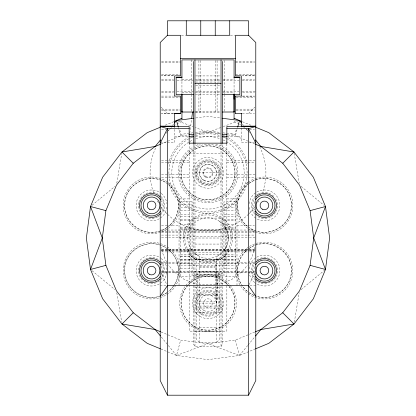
<?xml version="1.0" encoding="UTF-8"?>
<svg xmlns="http://www.w3.org/2000/svg" width="416" height="416" viewBox="0 0 416 416"><rect width="100%" height="100%" fill="white"/><g stroke="black" fill="none" stroke-linecap="round" stroke-linejoin="round"><path stroke-width="0.31" stroke-dasharray="2.08 1.56" d="M196.414 281.434L199.311 284.331L216.788 284.331L216.788 259.215M217.823 285.069L218.15 272.636L197.881 272.636L197.881 285.069M197.881 285.324L197.881 303.108L216.694 303.108L216.694 294.84L217.318 285.324M217.36 284.69L218.15 272.636M216.694 303.108L217.792 286.348M189.774 133.234L191.537 119.735M116.782 183.232L121.784 153.265M294.325 322.088L299.218 292.755M223.106 132.834L235.019 134.389L236.335 129.464M160.956 349.029L176.519 355.477L180.643 340.096L208 343.694L239.481 355.477L255.044 349.029M254.92 143.998L235.357 135.897L237.666 127.28M249.122 284.617L254.914 273.021M193.518 143.754L193.518 344.1L194.969 346.627L221.031 346.627L222.482 344.1L222.482 143.754M173.04 286.64L170.695 289.697L167.638 292.042M173.43 286.135C181.776 275.382 179.504 258.112 168.657 249.886M187.704 285.558C172.24 301.881 185.671 330.814 208 330.2C229.538 331.074 243.49 302.78 229.076 286.572M188.094 285.048C198.255 273.026 219.211 273.416 228.686 286.068M165.833 133.484L167.887 130.988M168.303 130.489L169.946 128.492M172.411 125.497L173.644 124.004M168.303 345.498L176.519 355.477L208 359.622L239.481 355.477L247.697 345.498M248.113 344.999L254.686 337.017M222.482 310.71L221.031 312.224L194.969 312.224L193.518 310.71M216.788 342.248L219.586 339.326L219.586 258.055C212.451 262.018 203.549 262.018 196.414 258.055L196.414 339.326L199.311 342.248L216.788 342.248L216.788 256.677L222.388 252.382A20.348 20.348 0 0 0 225.618 227.822L222.617 223.912L218.124 220.459M216.788 284.331L219.586 281.434M193.518 275.761L194.969 274.295L221.031 274.295L222.482 275.761M222.482 272.735L221.031 274.191L194.969 274.191L193.518 272.735M248.544 113.469L254.878 107.136M193.518 219.523L194.969 218.078L221.031 218.078L222.482 219.513M193.518 277.971L194.969 276.52L221.031 276.52L222.482 277.971M222.482 306.576L221.031 308.022L194.969 308.022L193.518 306.576M92.014 205.28L114.962 186.378M301.038 289.614L324.984 269.885M167.133 227.276C150.68 240.49 123.718 226.387 124.524 205.416C123.651 183.877 151.944 169.926 168.147 184.335M167.638 226.881C181.563 217.563 182.088 194.709 168.657 184.73M248.362 183.945C234.437 193.268 233.912 216.117 247.343 226.101M248.867 183.555C265.32 170.336 292.282 184.439 291.476 205.416C292.349 226.954 264.056 240.9 247.853 226.491M167.133 292.432L165.095 293.998L162.131 295.225M221.031 258.757L225.404 255.398M248.362 249.106C237.058 256.823 234.135 273.879 241.79 285.116M248.867 248.716C265.32 235.498 292.282 249.6 291.476 270.572C291.876 288.116 272.808 302.229 256.24 296.208M165.147 125.221L173.529 121.748M181.938 121.477L179.041 122.678A57.918 57.918 0 0 0 175.313 125.024M161.08 143.998L180.643 135.897L188.276 134.888M221.031 283.873L231.889 279.375L241.79 271.783A47.783 47.783 0 0 0 247.385 265.049M176.519 355.477L208 343.694L235.357 340.096L254.92 331.989M193.409 136.864L189.831 138.221A39.094 39.094 0 0 1 191.516 137.384M220.714 127.535L208 132.293L195.276 133.968M223.132 126.63L237.666 121.191M195.796 117.972L208 116.366L220.204 117.972M192.899 132.818L180.981 134.389L179.665 129.464M195.4 132.491L207.906 130.848L220.574 132.501M195.582 112.003L200.772 111.987L200.767 84.334M181.428 35.282L185.619 35.282M230.381 35.282L234.572 35.282M161.486 61.365L180.487 61.365M235.513 61.365L254.514 61.365M161.486 62.816L180.487 62.816M235.513 62.816L254.514 62.816M161.486 74.396L179.858 74.396M235.513 74.396L254.514 74.396M195.603 75.925L220.397 75.925M161.476 79.451L173.436 79.451M181.938 79.44L192.878 79.44M195.452 79.44L220.548 79.44M223.122 79.44L234.062 79.44M242.564 79.451L254.524 79.451M161.507 80.174L173.779 80.174M177.008 80.174L193.149 80.174M195.733 80.174L220.267 80.174M222.851 80.174L238.992 80.174M242.221 80.174L254.493 80.174M195.603 82.046L220.397 82.046M195.603 85.27L221.031 85.27M161.507 91.754L173.779 91.754M177.008 91.754L193.149 91.754M195.733 91.754L220.267 91.754M222.851 91.754L238.992 91.754M242.221 91.754L255.783 91.754M161.476 92.482L173.436 92.482M181.938 92.472L192.878 92.472M195.452 92.472L220.548 92.472M223.122 92.472L234.062 92.472M242.564 92.482L254.524 92.482M195.452 94.645L220.548 94.645M161.476 96.096L173.436 96.117M242.564 96.117L254.524 96.117L242.564 96.096M161.486 97.568L180.487 97.568M236.163 97.568L254.519 97.568M161.486 109.148L180.487 109.148M236.163 109.148L254.519 109.148M161.486 110.599L180.487 110.599M236.163 110.599L254.519 110.599M195.302 111.987L220.73 111.987M195.452 112.024L220.548 112.024M173.436 113.469L161.476 113.469L173.664 113.516M242.336 113.469L254.524 113.469M161.476 129.397L166.514 129.397M249.486 129.397L254.524 129.397M174.699 136.635L188.531 136.635M195.39 136.635L220.61 136.635M226.855 136.635L241.301 136.635M160.217 142.475L174.699 142.475L174.699 125.887M254.524 142.428L241.301 142.428L241.301 127.364M189.176 153.504L226.855 153.504M161.507 160.347L167.939 160.347M168.584 160.347L189.176 160.347M226.855 160.347L248.711 160.347M249.356 160.347L255.783 160.347M161.507 162.692L167.939 162.692M168.584 162.692L189.176 162.692M226.855 162.692L247.426 162.692M248.066 162.692L254.498 162.692M194.969 172.838L221.031 172.838A13.031 13.031 0 0 0 201.484 161.548A13.031 13.031 0 0 0 201.484 184.122A13.031 13.031 0 0 0 221.031 172.838M161.507 174.829L167.939 174.829M168.584 174.829L189.176 174.829M226.855 174.829L248.711 174.829M249.356 174.829L255.783 174.829M161.507 177.169L167.939 177.169M168.584 177.169L189.176 177.169M226.855 177.169L247.426 177.169M248.066 177.169L254.498 177.169M189.176 198.9L179.041 198.9L179.041 285.776M226.855 198.9L236.99 198.9L236.99 285.776M180.487 204.693L192.072 204.693M223.959 204.693L235.539 204.693M180.487 207.589L192.072 207.589M223.959 207.589L235.539 207.589M180.487 210.48L192.072 210.48M223.959 210.48L235.539 210.48M180.487 214.167L192.072 214.167M223.959 214.167L235.539 214.167M180.487 216.492L192.072 216.492M223.959 216.492L235.539 216.492M180.487 219.17L192.072 219.185M223.959 219.185L235.539 219.17M180.487 220.589L192.072 220.589M223.959 220.589L235.539 220.589M193.518 223.818L190.627 223.818L190.627 258.274L193.518 258.274M222.482 223.818L225.373 223.818L225.373 258.274L222.482 258.274M180.487 224.682L192.072 224.682M223.959 224.682L235.539 224.682M161.517 225.685L168.007 225.685M168.657 225.685L179.041 225.685M236.99 225.685L248.654 225.685M249.304 225.685L254.488 225.685M180.487 227.136L192.072 227.136M223.959 227.136L235.539 227.136M180.487 228.582L192.072 228.582M223.959 228.582L235.539 228.582M180.487 229.289L192.072 229.289M193.518 229.289L222.482 229.289M223.959 229.289L235.539 229.289M160.217 230.032L254.493 230.032M194.969 230.318L221.031 230.318M161.507 231.634L167.939 231.634M168.584 231.634L189.176 231.634M226.855 231.634L248.711 231.634M249.356 231.634L255.783 231.634M190.627 231.712L225.373 231.712M161.507 232.357L167.965 232.357M168.61 232.357L248.68 232.357M249.324 232.357L254.493 232.357M161.507 235.087L167.939 235.087M168.584 235.087L189.176 235.087M226.855 235.087L247.426 235.087M248.066 235.087L254.498 235.087M189.176 236.21L226.855 236.21M161.507 237.432L167.939 237.432M168.584 237.432L189.176 237.432M226.855 237.432L248.711 237.432M249.356 237.432L255.783 237.432M179.041 237.994L189.176 237.994M226.855 237.994L236.99 237.994M194.969 238.02L221.031 238.02M194.969 244.067L221.031 244.067M161.507 249.569L167.965 249.579M168.584 249.569L255.783 249.579M161.507 249.73L167.965 249.73M168.61 249.73L248.68 249.73M249.324 249.73L254.493 249.73M161.517 250.302L168.007 250.302M168.657 250.302L179.041 250.302M180.487 250.302L192.072 250.302M193.518 250.302L222.482 250.302M223.959 250.302L235.539 250.302M236.99 250.302L248.654 250.302M249.304 250.302L254.488 250.302M190.627 250.375L225.373 250.375M161.507 250.458L167.939 250.458M168.584 250.458L189.176 250.458M226.855 250.458L248.711 250.458M249.356 250.458L255.783 250.458M180.487 251.748L192.072 251.748M223.959 251.748L235.539 251.748M161.507 251.909L167.939 251.909M168.584 251.909L189.176 251.909M226.855 251.909L248.711 251.909M249.356 251.909L254.498 251.909M194.969 252.632L221.031 252.632M180.487 254.644L192.072 254.644M223.959 254.644L235.539 254.644M194.969 254.836L221.031 254.836M180.487 256.095L192.072 256.095M223.959 256.095L235.539 256.095M180.487 256.818L192.072 256.818M223.959 256.818L235.539 256.818M189.176 259.376L226.855 259.376M180.487 259.496L192.072 259.496M223.959 259.496L235.539 259.496M194.969 259.553L221.031 259.553M180.487 259.714L192.072 259.714M223.959 259.714L235.539 259.714M194.969 259.844L221.031 259.844M180.487 260.853L192.072 260.853M223.959 260.853L235.539 260.853M199.326 262.018L215.249 262.018L215.249 301.288L199.326 301.288M161.517 262.621L168.007 262.621M168.657 262.621L179.041 262.621M180.487 262.621L192.072 262.61M223.959 262.621L235.539 262.61M236.99 262.621L247.359 262.621M248.004 262.621L254.488 262.621M161.507 263.344L167.965 263.344M168.61 263.344L248.68 263.344M249.324 263.344L254.493 263.344M180.487 263.593L192.072 263.593M223.959 263.593L235.539 263.593M189.176 265.169L226.855 265.169M180.487 265.507L192.072 265.507M223.959 265.507L235.539 265.507M199.326 266.282L215.249 266.282M199.326 267.805L215.249 267.805M180.487 268.403L192.072 268.403M223.959 268.403L235.539 268.403M161.507 271.3L167.965 271.3M168.61 271.3L248.68 271.3M249.324 271.3L254.493 271.3M194.969 271.362L221.031 271.362M199.326 271.939L215.249 271.939M161.507 272.028L167.965 272.028M168.61 272.028L248.68 272.028M249.324 272.028L254.493 272.028M161.517 272.756L168.007 272.756M168.657 272.756L179.041 272.756M180.487 272.756L192.072 272.756M223.959 272.756L235.539 272.756M236.99 272.756L247.359 272.756M248.004 272.756L254.488 272.756M194.969 275.808L221.031 275.808M160.217 285.776L166.031 285.776M249.969 285.776L255.783 285.776M194.969 287.295L221.031 287.295M197.881 294.84L216.694 294.84M199.326 295.771L215.249 295.771M199.311 306.046L216.788 306.046M199.311 327.766L216.788 327.766M194.969 331.552L221.031 331.552M231.338 133.905L235.019 134.389M220.724 133.968L208 132.293L195.286 127.535M227.724 134.888L235.357 135.897M178.334 121.191L192.868 126.63M222.591 136.864L226.169 138.221A39.094 39.094 0 0 0 224.484 137.384M242.471 121.748L250.853 125.221M234.062 121.477L236.959 122.678A57.918 57.918 0 0 1 239.106 123.978M253.869 295.225L250.905 293.998L247.853 291.652M194.969 283.873L184.111 279.375L174.21 271.783A47.783 47.783 0 0 1 168.615 265.049M161.08 331.989L180.643 340.096M247.343 291.262L245.305 289.697L242.18 285.626M193.684 252.309L199.311 256.63L199.311 342.248M190.596 255.398L194.969 258.757M168.147 249.496C151.944 235.087 123.651 249.033 124.524 270.572C124.124 288.116 143.192 302.229 159.76 296.208A26.931 26.931 0 0 1 124.914 266.739A26.931 26.931 0 0 1 166.66 248.264M301.038 186.378L323.986 205.28M92.014 270.707L114.962 289.614M161.122 107.182L167.456 113.516M242.356 124.004L243.589 125.497M246.054 128.492L247.697 130.489M248.113 130.988L250.167 133.484M161.314 337.017L167.887 344.999M160.508 271.861L166.878 284.617M178.334 127.28L180.643 135.897M235.357 340.096L239.481 355.477M294.216 153.265L299.218 183.232M116.782 292.755L121.675 322.088M224.333 60.538L224.344 93.98M224.344 94.624L224.349 111.342M217.095 60.538L217.1 82.404M217.1 83.044L217.11 111.987M215.238 60.538L215.244 83.689M215.249 84.334L215.254 111.987M200.762 60.538L200.767 83.689M198.905 60.538L198.91 82.404M198.91 83.044L198.921 111.987M191.667 59.894L191.677 93.98M191.677 94.624L191.677 111.342M234.062 77.912L234.062 94.406M226.855 143.759L226.855 331.136L189.176 331.136L189.176 143.759M221.031 143.858L221.031 346.627M194.969 143.858L194.969 346.627M181.938 77.912L181.938 94.406M254.862 247.328A47.783 47.783 0 0 1 249.382 261.888M166.618 261.888A47.783 47.783 0 0 1 161.138 247.328M215.722 144.024A29.827 29.827 0 0 1 232.435 189.946A29.827 29.827 0 0 1 183.565 189.946A29.827 29.827 0 0 1 200.278 144.024M226.72 138.512A39.094 39.094 0 0 1 238.15 197.725A39.094 39.094 0 0 1 177.85 197.725A39.094 39.094 0 0 1 189.28 138.512M195.624 135.751A39.094 39.094 0 0 1 220.376 135.751M223.148 139.958A36.197 36.197 0 0 1 236.428 195.244A36.197 36.197 0 0 1 179.572 195.244A36.197 36.197 0 0 1 192.852 139.958M195.754 138.772A36.197 36.197 0 0 1 220.246 138.772M259.657 146.64A57.918 57.918 0 0 1 262.428 192.634M258.773 200.704A57.918 57.918 0 0 1 257.52 202.873M254.712 207.08A57.918 57.918 0 0 1 248.955 213.793M248.508 214.23A57.918 57.918 0 0 1 167.492 214.23M167.045 213.793A57.918 57.918 0 0 1 161.288 207.08M158.48 202.873A57.918 57.918 0 0 1 157.227 200.704M153.572 192.634A57.918 57.918 0 0 1 156.343 146.64M167.492 131.44A57.918 57.918 0 0 1 172.24 127.275M239.637 124.322A57.918 57.918 0 0 1 240.687 125.024M243.76 127.275A57.918 57.918 0 0 1 245.721 128.887M246.199 129.303A57.918 57.918 0 0 1 248.508 131.44M247.463 182.13A40.544 40.544 0 0 1 168.537 182.13M168.537 163.545A40.544 40.544 0 0 1 187.73 137.727M191.62 135.751A40.544 40.544 0 0 1 192.774 135.262M195.723 134.196A40.544 40.544 0 0 1 220.277 134.196M223.226 135.262A40.544 40.544 0 0 1 224.38 135.751M228.27 137.727A40.544 40.544 0 0 1 247.463 163.545M166.915 272.298A15.439 15.439 0 0 1 160.264 283.332M159.292 283.946A15.439 15.439 0 0 1 139.381 280.051A15.439 15.439 0 0 1 140.52 259.792A15.439 15.439 0 0 1 160.737 258.149M161.2 258.502A15.439 15.439 0 0 1 166.998 270M168.724 249.808A26.931 26.931 0 0 1 174.231 285.126M173.878 285.662A26.931 26.931 0 0 1 168.724 291.335M166.66 292.88A26.931 26.931 0 0 1 160.373 296.026M160.784 261.357A13.031 13.031 0 0 1 161.179 279.38M159.505 280.914A13.031 13.031 0 0 1 142.766 280.181M142.355 279.786A13.031 13.031 0 0 1 140.577 277.571M140.286 277.087A13.031 13.031 0 0 1 140.286 264.056M140.577 263.572A13.031 13.031 0 0 1 142.355 261.357M142.766 260.967A13.031 13.031 0 0 1 159.042 259.896M161.226 266.271A10.572 10.572 0 0 1 160.727 275.86M256.708 257.202A15.439 15.439 0 0 1 276.619 261.097A15.439 15.439 0 0 1 275.48 281.351A15.439 15.439 0 0 1 255.263 283M254.8 282.646A15.439 15.439 0 0 1 249.085 272.298M249.085 268.845A15.439 15.439 0 0 1 255.736 257.816M249.34 248.264A26.931 26.931 0 0 1 291.169 267.379A26.931 26.931 0 0 1 255.024 295.807M254.42 295.578A26.931 26.931 0 0 1 249.34 292.88M247.276 291.335A26.931 26.931 0 0 1 242.866 286.712M242.486 286.192A26.931 26.931 0 0 1 247.276 249.808M256.958 259.896A13.031 13.031 0 0 1 275.714 277.087M275.423 277.571A13.031 13.031 0 0 1 273.645 279.786M273.234 280.181A13.031 13.031 0 0 1 257.915 281.861M257.431 281.564A13.031 13.031 0 0 1 255.622 280.181M255.216 279.786A13.031 13.031 0 0 1 254.821 261.768M255.273 275.86A10.572 10.572 0 0 1 254.774 266.271M229.169 286.504A26.931 26.931 0 0 1 212.046 329.779A26.931 26.931 0 0 1 182.842 293.545A26.931 26.931 0 0 1 228.764 286M166.915 207.142A15.439 15.439 0 0 1 160.264 218.176M159.292 218.785A15.439 15.439 0 0 1 139.381 214.89A15.439 15.439 0 0 1 140.52 194.636A15.439 15.439 0 0 1 160.737 192.993M161.2 193.346A15.439 15.439 0 0 1 166.915 203.689M168.724 184.652A26.931 26.931 0 0 1 168.724 226.179M166.66 227.724A26.931 26.931 0 0 1 131.357 223.21A26.931 26.931 0 0 1 131.357 187.621A26.931 26.931 0 0 1 166.66 183.108M161.179 196.607A13.031 13.031 0 0 1 160.784 214.63M159.505 215.753A13.031 13.031 0 0 1 158.085 216.7M157.591 216.97A13.031 13.031 0 0 1 141.232 213.346M140.286 211.931A13.031 13.031 0 0 1 138.986 208.79M138.85 208.239A13.031 13.031 0 0 1 138.85 202.592M138.986 202.041A13.031 13.031 0 0 1 140.286 198.9M140.577 198.416A13.031 13.031 0 0 1 160.378 195.811M160.727 200.132A10.572 10.572 0 0 1 161.226 209.716M256.708 192.041A15.439 15.439 0 0 1 279.869 205.416A15.439 15.439 0 0 1 256.708 218.785M255.736 218.176A15.439 15.439 0 0 1 249.002 205.988M249.085 203.689A15.439 15.439 0 0 1 255.736 192.655M249.34 183.108A26.931 26.931 0 0 1 284.643 187.621A26.931 26.931 0 0 1 284.643 223.21A26.931 26.931 0 0 1 249.34 227.724M247.276 226.179A26.931 26.931 0 0 1 247.276 184.652M277.15 202.592A13.031 13.031 0 0 1 275.714 211.931M275.423 212.415A13.031 13.031 0 0 1 270.946 216.7M270.447 216.97A13.031 13.031 0 0 1 256.495 215.753M254.821 214.219A13.031 13.031 0 0 1 254.821 196.607M256.495 195.078A13.031 13.031 0 0 1 257.915 194.132M258.409 193.856A13.031 13.031 0 0 1 274.768 197.48M275.714 198.9A13.031 13.031 0 0 1 277.014 202.041M255.273 210.699A10.572 10.572 0 0 1 255.273 200.132M161.294 198.354A12.017 12.017 0 0 1 161.294 212.477M254.706 212.477A12.017 12.017 0 0 1 254.706 198.354M161.294 263.51A12.017 12.017 0 0 1 161.294 277.638M254.706 277.638A12.017 12.017 0 0 1 254.706 263.51M255.315 178.537A28.382 28.382 0 0 1 292.682 208.099A28.382 28.382 0 0 1 250.411 230.095A28.382 28.382 0 0 1 247.65 182.525M248.154 182.161A28.382 28.382 0 0 1 254.727 178.745M239.85 284.762A28.382 28.382 0 0 1 263.812 242.2A28.382 28.382 0 0 1 289.598 283.681A28.382 28.382 0 0 1 240.828 286.333M175.838 285.293A28.382 28.382 0 0 1 126.792 284.409A28.382 28.382 0 0 1 151.778 242.195A28.382 28.382 0 0 1 176.15 284.762M181.875 165.849C178.043 179.806 186.997 195.312 201.001 198.973C214.958 202.805 230.464 193.851 234.125 179.847C237.957 165.89 229.003 150.384 214.999 146.723C201.042 142.891 185.536 151.84 181.875 165.849M173.436 75.847L161.476 75.847L173.436 75.832M254.524 75.847L242.564 75.847L254.524 75.847M192.072 201.796L180.487 201.796L180.487 276.375L192.072 276.375L192.072 201.796M235.539 201.796L223.959 201.796L223.959 276.375L235.539 276.375L235.539 201.796M213.996 215.618L208 214.828A23.166 23.166 0 0 0 184.834 237.994A23.166 23.166 0 0 0 208 261.16A23.166 23.166 0 0 0 231.166 237.994L230.376 231.998A23.166 23.166 0 0 0 213.996 215.618M195.692 259.314A24.617 24.617 0 0 0 232.617 237.994A24.617 24.617 0 0 0 195.692 216.679A24.617 24.617 0 0 0 195.692 259.314M203.658 180.362A8.689 8.689 0 0 0 216.689 172.838A8.689 8.689 0 0 0 203.658 165.313A8.689 8.689 0 0 0 203.658 180.362M197.08 314.07A15.439 15.439 0 0 0 222.914 307.148A15.439 15.439 0 0 0 204.006 288.236A15.439 15.439 0 0 0 197.08 314.07M201.484 314.439A13.031 13.031 0 0 0 221.031 303.155A13.031 13.031 0 0 0 201.484 291.866A13.031 13.031 0 0 0 201.484 314.439M203.798 310.424A8.398 8.398 0 0 0 216.398 303.155A8.398 8.398 0 0 0 203.798 295.88A8.398 8.398 0 0 0 203.798 310.424M205.826 306.914A4.342 4.342 0 0 0 212.342 303.155A4.342 4.342 0 0 0 205.826 299.39A4.342 4.342 0 0 0 205.826 306.914M202.717 312.307A10.572 10.572 0 0 0 218.572 303.155A10.572 10.572 0 0 0 202.717 293.998A10.572 10.572 0 0 0 202.717 312.307M200.278 186.217A15.439 15.439 0 0 0 223.439 172.848A15.439 15.439 0 0 0 200.278 159.474A15.439 15.439 0 0 0 200.278 186.217M188.958 191.89A26.931 26.931 0 0 0 234.016 179.816A26.931 26.931 0 0 0 201.032 146.832A26.931 26.931 0 0 0 188.958 191.89M203.798 180.123A8.398 8.398 0 0 0 216.398 172.848A8.398 8.398 0 0 0 203.798 165.573A8.398 8.398 0 0 0 203.798 180.123M205.826 176.608A4.342 4.342 0 0 0 212.342 172.848A4.342 4.342 0 0 0 205.826 169.083A4.342 4.342 0 0 0 205.826 176.608M200.528 180.32A10.572 10.572 0 0 0 218.208 175.583A10.572 10.572 0 0 0 205.265 162.635A10.572 10.572 0 0 0 200.528 180.32M197.865 255.549A20.27 20.27 0 0 0 228.27 237.994A20.27 20.27 0 0 0 197.865 220.438A20.27 20.27 0 0 0 197.865 255.549M199.81 181.028A11.586 11.586 0 0 0 219.19 175.833A11.586 11.586 0 0 0 205 161.647A11.586 11.586 0 0 0 199.81 181.028M205.468 177.226A5.07 5.07 0 0 0 213.07 172.838A5.07 5.07 0 0 0 205.468 168.449A5.07 5.07 0 0 0 205.468 177.226M201.989 183.243A12.017 12.017 0 0 0 220.017 172.838A12.017 12.017 0 0 0 201.989 162.427A12.017 12.017 0 0 0 201.989 183.243M201.989 313.56A12.017 12.017 0 0 0 220.017 303.155A12.017 12.017 0 0 0 201.989 292.744A12.017 12.017 0 0 0 201.989 313.56M193.809 197.413A28.382 28.382 0 0 0 236.382 172.838A28.382 28.382 0 0 0 193.809 148.257A28.382 28.382 0 0 0 193.809 197.413M137.379 229.991A28.382 28.382 0 0 0 179.951 205.416A28.382 28.382 0 0 0 137.379 180.835A28.382 28.382 0 0 0 137.379 229.991M193.809 327.73A28.382 28.382 0 0 0 236.382 303.155A28.382 28.382 0 0 0 193.809 278.574A28.382 28.382 0 0 0 193.809 327.73"/><path stroke-width="0.62" d="M181.938 94.645L181.953 112.044L181.938 111.431M234.062 99.143L234.062 94.645L234.078 111.987L222.388 112.024M234.078 111.987L234.062 111.431M235.529 113.469L235.529 96.096M160.493 139.968L155.147 146.453L133.26 163.254L116.459 185.146L105.898 210.636L102.3 237.994L90.516 269.474L102.669 298.808L121.997 323.996L147.186 343.33L160.358 348.785M191.708 118.451L192.546 112.024M255.507 336.019L260.853 329.534L282.74 312.738L299.541 290.846L310.102 265.351L313.7 237.994L325.484 206.513L313.331 177.18L294.003 151.991L268.814 132.662L255.642 127.208M237.832 126.662L239.481 120.51L241.275 121.254M181.938 112.024L193.846 112.024M248.544 395.2L255.783 380.588L255.783 42.52L248.544 35.282L248.544 20.8L167.456 20.8L167.456 35.282L160.217 42.52L160.217 380.588L167.456 395.2L248.544 395.2L248.544 128.669L255.783 126.48L226.855 126.48L226.855 143.38M160.217 143.192L167.456 128.669L189.176 128.669M160.217 296.218L167.456 285.657L248.544 285.657L255.783 296.218M174.465 123.006L176.519 120.51L193.866 118.227M160.358 127.208L147.186 132.662L121.997 151.991L102.669 177.18L90.516 206.513L102.3 237.994L105.898 265.351L116.459 290.846L133.26 312.738L121.997 323.996L155.147 329.534L160.488 331.744M255.507 139.968L260.853 146.453L282.74 163.254L294.003 151.991L260.853 146.453L255.512 144.243M174.725 121.254L176.519 120.51L178.168 126.662M177.19 120.234L181.938 118.264M160.488 144.243L155.147 146.453L121.997 151.991L133.26 163.254M255.512 331.744L260.853 329.534L294.003 323.996L313.331 298.808L325.484 269.474L329.628 237.994L325.484 206.513L310.102 210.636L313.7 237.994L325.484 269.474L310.102 265.351M255.642 348.785L268.814 343.33L294.003 323.996L282.74 312.738M105.898 265.351L90.516 269.474L86.372 237.994L90.516 206.513L105.898 210.636M188.911 134.805L193.367 134.217M193.518 94.645L176.145 94.645L176.145 77.272L181.938 77.21M174.699 96.096L180.487 96.096L180.487 113.516L174.699 113.511L174.699 126.849M167.456 35.282L180.487 35.282L180.487 75.847L174.699 75.837L174.699 96.117M248.544 35.282L235.513 35.282L235.513 75.847L241.301 75.837L241.301 96.117M180.487 58.448L235.513 58.448M176.145 77.272L181.938 77.272M234.062 77.272L239.855 77.272M194.969 83.304L221.031 83.304M222.482 94.645L239.855 94.645L239.855 77.225L234.062 77.21L239.855 77.241M235.513 96.096L241.301 96.096M235.513 113.469L241.717 113.469M174.283 113.516L180.487 113.495M160.217 126.126L174.699 126.126M241.301 126.126L255.783 126.126M226.855 128.669L248.544 128.669L255.783 143.192M188.921 136.635L193.726 136.635M222.305 136.635L227.079 136.635M189.176 143.151L226.855 143.151M222.134 118.227L239.481 120.51L241.535 123.006M222.633 134.217L227.089 134.805M234.062 118.264L238.81 120.234M133.26 312.738L155.147 329.534L160.493 336.019M282.74 163.254L299.541 185.146L310.102 210.636M241.301 113.469L241.301 126.849M234.062 77.553L234.062 59.894L181.938 59.894L181.938 77.553M234.062 94.406L234.062 118.955M229.72 20.8L229.72 35.282L186.28 35.282L186.28 20.8M222.482 61.459L222.482 143.291M221.031 59.894L221.031 143.458M215.238 20.8L215.238 35.282M200.762 20.8L200.762 35.282M194.969 59.894L194.969 143.458M193.518 61.459L193.518 143.291M189.176 143.38L189.176 126.48L160.217 126.48L167.456 128.669L167.456 395.2M181.938 94.406L181.938 118.955M160.436 276.328A10.572 10.572 0 0 1 144.638 278.554A10.572 10.572 0 0 1 144.638 262.595A10.572 10.572 0 0 1 160.436 264.82M255.564 264.82A10.572 10.572 0 0 1 271.362 262.595A10.572 10.572 0 0 1 271.362 278.554A10.572 10.572 0 0 1 255.564 276.328M160.436 211.167A10.572 10.572 0 0 1 144.638 213.392A10.572 10.572 0 0 1 144.638 197.439A10.572 10.572 0 0 1 160.436 199.659M255.564 199.659A10.572 10.572 0 0 1 271.362 197.439A10.572 10.572 0 0 1 271.362 213.392A10.572 10.572 0 0 1 255.564 211.167M160.072 213.912A12.017 12.017 0 0 1 143.073 213.912A12.017 12.017 0 0 1 143.073 196.919A12.017 12.017 0 0 1 160.072 196.919M255.928 196.919A12.017 12.017 0 0 1 272.927 196.919A12.017 12.017 0 0 1 272.927 213.912A12.017 12.017 0 0 1 255.928 213.912M160.072 279.074A12.017 12.017 0 0 1 143.073 279.074A12.017 12.017 0 0 1 143.073 262.075A12.017 12.017 0 0 1 160.072 262.075M255.928 262.075A12.017 12.017 0 0 1 272.927 262.075A12.017 12.017 0 0 1 272.927 279.074A12.017 12.017 0 0 1 255.928 279.074M147.373 277.846A8.398 8.398 0 0 0 159.968 270.572A8.398 8.398 0 0 0 147.373 263.302A8.398 8.398 0 0 0 147.373 277.846M149.401 274.336A4.342 4.342 0 0 0 155.917 270.572A4.342 4.342 0 0 0 149.401 266.812A4.342 4.342 0 0 0 149.401 274.336M260.229 277.846A8.398 8.398 0 0 0 272.828 270.572A8.398 8.398 0 0 0 260.229 263.302A8.398 8.398 0 0 0 260.229 277.846M261.357 273.645A4.342 4.342 0 0 0 268.627 271.7A4.342 4.342 0 0 0 263.302 266.375A4.342 4.342 0 0 0 261.357 273.645M147.373 212.69A8.398 8.398 0 0 0 159.968 205.416A8.398 8.398 0 0 0 147.373 198.141A8.398 8.398 0 0 0 147.373 212.69M149.401 209.175A4.342 4.342 0 0 0 155.917 205.416A4.342 4.342 0 0 0 149.401 201.651A4.342 4.342 0 0 0 149.401 209.175M260.229 212.69A8.398 8.398 0 0 0 272.828 205.416A8.398 8.398 0 0 0 260.229 198.141A8.398 8.398 0 0 0 260.229 212.69M262.257 209.175A4.342 4.342 0 0 0 268.772 205.416A4.342 4.342 0 0 0 262.257 201.651A4.342 4.342 0 0 0 262.257 209.175"/></g></svg>
